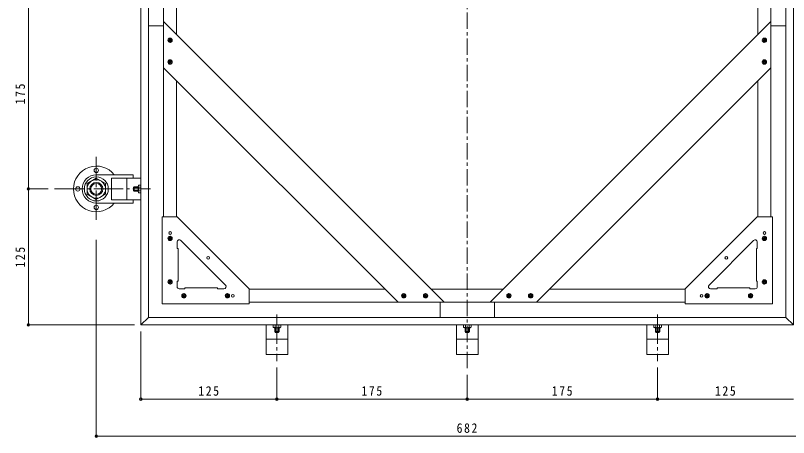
# Model space of a CAD drawing. Units: millimetres at full size. Extents: x -933 to 1138, y -790 to 804.
# Drawn here: x 8 to 719, y 26 to 414 of the extents above; entities that cross this region are included whole.
import ezdxf

# ---------------------------------------------------------------- set-up
doc = ezdxf.new("R2010")
doc.units = ezdxf.units.MM
doc.header["$LTSCALE"] = 3
doc.header["$PDMODE"] = 32
doc.header["$PDSIZE"] = 2.4
doc.linetypes.add('CHAIN1', pattern=[8, 5, -1, 1, -1])
doc.linetypes.add('CHAIN2', pattern=[12, 9, -1, 1, -1])
for name, color, linetype, lineweight in [('0-0_通り芯', 7, 'CHAIN2', 9), ('0-1_躯体', 4, 'Continuous', 9), ('0-2_仕上', 3, 'Continuous', 9), ('0-4_その他', 7, 'Continuous', 9), ('0-9', 2, 'Continuous', 9), ('0-A', 3, 'Continuous', 9), ('0-B', 4, 'Continuous', 9), ('0-C', 4, 'Continuous', 9)]:
    doc.layers.add(name, color=color, linetype=linetype, lineweight=lineweight)
doc.styles.add('ＭＳ ゴシック', font='')
doc.styles.get('ＭＳ ゴシック').set_extended_font_data('MS Gothic')

msp = doc.modelspace()

# ---------------------------------------------------------------- linework, layer by layer
at = {"layer": '0-0_通り芯'}
for p, q in [((82.661, 226.469), (82.661, 284.225)), ((44.296, 254.771), (132.461, 254.771)), ((248.664, 139.281), (248.664, 96.541)), ((598.663, 139.281), (598.663, 96.541))]:
    msp.add_line(p, q, dxfattribs=at)
at = {"layer": '0-1_躯体', "color": 6}
for p in [(82.661, 241.77), (116.661, 244.77)]:
    msp.add_line(p, (116.661, 241.77), dxfattribs=at)
at = {"layer": '0-1_躯体'}
msp.add_lwpolyline([(91.161, 249.863), (91.161, 259.678), (82.661, 264.585), (74.161, 259.678), (74.161, 249.863), (82.661, 244.956)], close=True, dxfattribs=at)
at = {"layer": '0-1_躯体', "color": 6}
msp.add_lwpolyline([(82.661, 267.77), (116.661, 267.77), (116.661, 264.77)], dxfattribs=at)
at = {"layer": '0-1_躯体'}
for radius in [11, 8.5, 6, 5]:
    msp.add_circle((82.661, 254.771), radius, dxfattribs=at)
at = {"layer": '0-1_躯体', "color": 6}
msp.add_arc((82.661, 254.77), 13, 90, 270, dxfattribs=at)
at = {"layer": '0-2_仕上', "linetype": 'CHAIN1'}
msp.add_line((423.664, 89.941), (423.664, 769.534), dxfattribs=at)
at = {"layer": '0-2_仕上'}
for p, q in [((123.664, 129.771), (123.664, 729.771)), ((96.664, 264.771), (123.664, 264.771)), ((96.664, 264.771), (96.664, 244.77)), ((110.664, 264.771), (110.664, 244.77)), ((116.826, 256.071), (117.526, 256.771)), ((116.826, 253.471), (116.826, 256.071)), ((116.826, 256.071), (121.164, 256.071)), ((117.526, 252.771), (117.526, 256.771)), ((117.526, 256.771), (121.164, 256.771)), ((121.164, 252.171), (121.164, 257.37)), ((121.664, 258.271), (123.664, 258.271)), ((121.664, 256.469), (123.664, 256.469)), ((117.526, 252.771), (116.826, 253.471)), ((116.826, 253.471), (121.164, 253.471)), ((117.526, 252.771), (121.164, 252.771)), ((121.664, 253.072), (123.664, 253.072)), ((121.664, 251.271), (123.664, 251.271)), ((96.664, 244.77), (123.664, 244.77)), ((130.663, 136.77), (123.664, 129.771)), ((723.663, 129.771), (716.664, 136.77)), ((238.664, 102.771), (238.664, 129.771)), ((245.164, 127.771), (245.164, 129.771)), ((246.965, 127.771), (246.965, 129.771)), ((250.362, 127.771), (250.362, 129.771)), ((252.164, 127.771), (252.164, 129.771)), ((258.664, 102.771), (258.664, 129.771)), ((413.664, 102.771), (413.664, 129.771)), ((420.163, 127.771), (420.163, 129.771)), ((421.965, 127.771), (421.965, 129.771)), ((425.362, 127.771), (425.362, 129.771)), ((427.164, 127.771), (427.164, 129.771)), ((433.664, 102.771), (433.664, 129.771)), ((588.663, 102.771), (588.663, 129.771)), ((595.163, 127.771), (595.163, 129.771)), ((596.965, 127.771), (596.965, 129.771)), ((600.362, 127.771), (600.362, 129.771)), ((602.164, 127.771), (602.164, 129.771)), ((608.664, 102.771), (608.664, 129.771)), ((246.064, 127.271), (251.263, 127.271)), ((246.664, 123.633), (246.664, 127.271)), ((246.664, 123.633), (250.664, 123.633)), ((246.664, 123.633), (247.364, 122.933)), ((247.364, 122.933), (247.364, 127.271)), ((247.364, 122.933), (249.964, 122.933)), ((249.964, 122.933), (249.964, 127.271)), ((249.964, 122.933), (250.664, 123.633)), ((250.664, 123.633), (250.664, 127.271)), ((426.263, 127.271), (421.064, 127.271)), ((421.663, 123.633), (421.663, 127.271)), ((425.664, 123.633), (421.663, 123.633)), ((422.364, 122.933), (421.663, 123.633)), ((422.364, 122.933), (422.364, 127.271)), ((424.964, 122.933), (422.364, 122.933)), ((424.964, 122.933), (424.964, 127.271)), ((425.664, 123.633), (424.964, 122.933)), ((425.664, 123.633), (425.664, 127.271)), ((601.263, 127.271), (596.064, 127.271)), ((596.664, 123.633), (596.664, 127.271)), ((600.663, 123.633), (596.664, 123.633)), ((597.364, 122.933), (596.664, 123.633)), ((597.364, 122.933), (597.364, 127.271)), ((599.963, 122.933), (597.364, 122.933)), ((599.963, 122.933), (599.963, 127.271)), ((600.663, 123.633), (599.963, 122.933)), ((600.663, 123.633), (600.663, 127.271)), ((258.664, 116.771), (238.664, 116.771)), ((413.664, 116.771), (433.664, 116.771)), ((588.663, 116.771), (608.664, 116.771)), ((258.664, 102.771), (238.664, 102.771)), ((413.664, 102.771), (433.664, 102.771)), ((588.663, 102.771), (608.664, 102.771))]:
    msp.add_line(p, q, dxfattribs=at)
for points in [[(716.664, 722.771), (716.664, 136.77), (130.663, 136.77), (130.663, 722.771), (123.664, 729.771)], [(123.664, 729.771), (723.663, 729.771), (723.663, 129.771), (123.664, 129.771)]]:
    msp.add_lwpolyline(points, dxfattribs=at)
for centre, radius, start, end in [((122.225, 257.37), 1.062, 121.9333, 238.06371), ((124.298, 254.771), 3.134, 147.19138, 212.80888), ((122.225, 252.171), 1.062, 121.93629, 238.0667), ((246.064, 128.332), 1.062, 211.9333, 328.06371), ((248.664, 130.405), 3.134, 237.19112, 302.80862), ((251.263, 128.332), 1.062, 211.93629, 328.0667), ((421.064, 128.332), 1.062, 211.9333, 328.06371), ((423.664, 130.405), 3.134, 237.19138, 302.80888), ((426.263, 128.332), 1.062, 211.93629, 328.0667), ((596.064, 128.332), 1.062, 211.9333, 328.06371), ((598.664, 130.405), 3.134, 237.19138, 302.80888), ((601.263, 128.332), 1.062, 211.93629, 328.0667)]:
    msp.add_arc(centre, radius, start, end, dxfattribs=at)
at = {"layer": '0-4_その他'}
for p, q in [((20.168, 429.771), (20.168, 254.771)), ((19.268, 254.771), (38.296, 254.771)), ((20.168, 254.771), (20.168, 129.771)), ((82.661, 207.894), (82.661, 26.61)), ((19.268, 129.771), (117.664, 129.771)), ((123.664, 60.719), (123.664, 123.771)), ((248.664, 60.719), (248.664, 90.541)), ((598.663, 60.719), (598.663, 90.541)), ((423.664, 60.719), (423.664, 83.941)), ((123.664, 61.619), (248.664, 61.619)), ((248.664, 61.619), (423.664, 61.619)), ((423.664, 61.619), (598.663, 61.619)), ((598.663, 61.619), (723.663, 61.619)), ((82.661, 27.509), (764.666, 27.509))]:
    msp.add_line(p, q, dxfattribs=at)
for p in [(20.168, 254.771), (20.168, 129.771), (123.664, 61.619), (248.664, 61.619), (423.664, 61.619), (598.663, 61.619), (82.661, 27.509)]:
    msp.add_point(p, dxfattribs=at)
at = {"layer": '0-9'}
for centre in [(82.661, 271.77), (65.661, 254.77), (82.661, 237.77)]:
    msp.add_circle(centre, 2, dxfattribs=at)
msp.add_arc((82.661, 254.77), 21, 38.24654, 321.75346, dxfattribs=at)
at = {"layer": '0-A'}
for p, q in [((130.663, 404.771), (144.463, 404.771)), ((716.664, 404.771), (702.864, 404.771)), ((143.164, 149.271), (143.164, 229.271)), ((143.164, 229.271), (156.963, 229.271)), ((156.963, 229.271), (223.163, 163.071)), ((690.364, 229.271), (624.164, 163.071)), ((704.164, 229.271), (690.364, 229.271)), ((704.164, 149.271), (704.164, 229.271)), ((201.364, 166.485), (160.378, 207.472)), ((645.963, 166.485), (686.95, 207.472)), ((156.963, 206.058), (156.963, 200.071)), ((157.763, 200.071), (156.963, 200.071)), ((157.763, 170.071), (157.763, 200.071)), ((689.564, 200.071), (690.364, 200.071)), ((689.564, 170.071), (689.564, 200.071)), ((690.364, 206.058), (690.364, 200.071)), ((157.763, 170.071), (156.963, 170.071)), ((156.963, 165.07), (156.963, 170.071)), ((163.963, 163.871), (163.963, 163.071)), ((163.963, 163.871), (193.964, 163.871)), ((193.964, 163.871), (193.964, 163.071)), ((653.364, 163.871), (653.364, 163.071)), ((683.364, 163.871), (653.364, 163.871)), ((683.364, 163.871), (683.364, 163.071)), ((689.564, 170.071), (690.364, 170.071)), ((690.364, 165.07), (690.364, 170.071)), ((158.963, 163.071), (163.963, 163.071)), ((199.95, 163.071), (193.964, 163.071)), ((223.163, 149.271), (223.163, 163.071)), ((624.164, 149.271), (624.164, 163.071)), ((647.377, 163.071), (653.364, 163.071)), ((688.364, 163.071), (683.364, 163.071)), ((143.164, 149.271), (223.163, 149.271)), ((398.663, 136.771), (398.663, 150.57)), ((448.663, 136.771), (448.663, 150.57)), ((704.164, 149.271), (624.164, 149.271))]:
    msp.add_line(p, q, dxfattribs=at)
for centre in [(150.463, 214.271), (696.864, 214.271), (185.467, 191.575), (661.86, 191.575), (208.163, 156.571), (639.164, 156.571)]:
    msp.add_circle(centre, 1.25, dxfattribs=at)
for centre, start, end in [((158.963, 206.058), 45.00075, 180), ((688.364, 206.058), 0, 134.99925), ((158.963, 165.07), 180, 270), ((199.95, 165.07), 270, 44.99925), ((647.377, 165.07), 135.00075, 270), ((688.364, 165.07), 270, 0)]:
    msp.add_arc(centre, 2, start, end, dxfattribs=at)
at = {"layer": '0-B'}
for p, q in [((156.463, 396.665), (156.463, 462.877)), ((690.864, 396.665), (690.864, 462.877)), ((144.464, 408.665), (144.464, 450.877)), ((702.864, 408.665), (702.864, 450.877)), ((144.463, 229.271), (144.463, 366.238)), ((702.864, 229.271), (702.864, 366.238)), ((156.464, 229.271), (156.464, 354.238)), ((690.864, 229.271), (690.864, 354.238)), ((223.163, 162.571), (348.131, 162.571)), ((390.557, 162.571), (456.77, 162.571)), ((624.164, 162.571), (499.196, 162.571)), ((223.163, 150.571), (360.131, 150.571)), ((402.557, 150.571), (444.77, 150.571)), ((624.164, 150.571), (487.196, 150.571))]:
    msp.add_line(p, q, dxfattribs=at)
at = {"layer": '0-B', "color": 6}
for p, q in [((144.463, 366.238), (144.463, 408.665)), ((402.557, 150.571), (144.463, 408.665)), ((444.77, 150.571), (702.864, 408.665)), ((702.864, 366.238), (702.864, 408.665)), ((360.131, 150.571), (144.463, 366.238)), ((487.196, 150.571), (702.864, 366.238)), ((360.131, 150.571), (402.557, 150.571)), ((487.196, 150.571), (444.77, 150.571))]:
    msp.add_line(p, q, dxfattribs=at)
at = {"layer": '0-C'}
for p, q in [((148.539, 391.998), (151.009, 389.527)), ((151.291, 393.272), (148.642, 390.624)), ((149.555, 393.233), (148.682, 392.36)), ((149.218, 393.017), (152.028, 390.206)), ((152.185, 392.47), (149.445, 389.73)), ((150.48, 393.451), (152.463, 391.468)), ((152.412, 390.999), (150.916, 389.503)), ((696.848, 393.451), (694.864, 391.468)), ((694.915, 390.999), (696.411, 389.503)), ((695.142, 392.47), (697.882, 389.73)), ((698.109, 393.017), (695.299, 390.206)), ((696.036, 393.272), (698.685, 390.624)), ((698.788, 391.998), (696.318, 389.527)), ((697.772, 393.233), (698.645, 392.36)), ((148.539, 371.998), (151.009, 369.527)), ((151.291, 373.272), (148.642, 370.624)), ((149.555, 373.233), (148.682, 372.36)), ((149.218, 373.016), (152.028, 370.206)), ((152.185, 372.469), (149.445, 369.73)), ((150.48, 373.451), (152.463, 371.468)), ((152.412, 370.999), (150.916, 369.503)), ((696.848, 373.451), (694.864, 371.468)), ((694.915, 370.999), (696.411, 369.503)), ((695.142, 372.469), (697.882, 369.73)), ((698.109, 373.016), (695.299, 370.206)), ((696.036, 373.272), (698.685, 370.624)), ((698.788, 371.998), (696.318, 369.527)), ((697.772, 373.233), (698.645, 372.36)), ((148.539, 209.817), (151.009, 207.347)), ((151.291, 211.092), (148.642, 208.444)), ((149.554, 211.052), (148.682, 210.18)), ((149.218, 210.836), (152.028, 208.025)), ((152.185, 210.289), (149.445, 207.549)), ((150.48, 211.271), (152.463, 209.287)), ((152.412, 208.818), (150.916, 207.322)), ((696.848, 211.271), (694.864, 209.287)), ((694.915, 208.818), (696.411, 207.322)), ((695.143, 210.289), (697.882, 207.549)), ((698.109, 210.836), (695.299, 208.025)), ((696.036, 211.092), (698.685, 208.444)), ((698.788, 209.817), (696.318, 207.347)), ((697.773, 211.052), (698.645, 210.18)), ((151.291, 171.092), (148.642, 168.443)), ((149.554, 171.052), (148.682, 170.18)), ((149.218, 170.836), (152.028, 168.025)), ((150.48, 171.271), (152.463, 169.287)), ((696.848, 171.271), (694.864, 169.287)), ((698.109, 170.836), (695.299, 168.025)), ((696.036, 171.092), (698.685, 168.443)), ((697.773, 171.052), (698.645, 170.18)), ((148.539, 169.817), (151.009, 167.347)), ((152.185, 170.289), (149.445, 167.549)), ((152.412, 168.818), (150.916, 167.322)), ((694.915, 168.818), (696.411, 167.322)), ((695.143, 170.289), (697.882, 167.549)), ((698.788, 169.817), (696.318, 167.347)), ((161.24, 157.117), (163.71, 154.647)), ((163.991, 158.391), (161.342, 155.743)), ((162.255, 158.352), (161.382, 157.48)), ((161.918, 158.136), (164.728, 155.325)), ((164.885, 157.589), (162.146, 154.849)), ((163.18, 158.57), (165.163, 156.587)), ((201.24, 157.117), (203.71, 154.647)), ((203.991, 158.391), (201.342, 155.743)), ((202.255, 158.352), (201.382, 157.48)), ((201.918, 158.136), (204.728, 155.325)), ((204.885, 157.589), (202.146, 154.849)), ((203.18, 158.57), (205.164, 156.587)), ((363.42, 157.117), (365.89, 154.647)), ((366.171, 158.391), (363.523, 155.743)), ((364.435, 158.352), (363.563, 157.48)), ((364.099, 158.136), (366.909, 155.325)), ((367.065, 157.589), (364.326, 154.849)), ((365.36, 158.57), (367.344, 156.587)), ((383.42, 157.117), (385.89, 154.647)), ((386.172, 158.391), (383.523, 155.743)), ((384.436, 158.352), (383.563, 157.48)), ((384.099, 158.136), (386.909, 155.325)), ((387.066, 157.589), (384.326, 154.849)), ((385.361, 158.57), (387.344, 156.587)), ((461.966, 158.57), (459.983, 156.587)), ((460.262, 157.589), (463.001, 154.849)), ((463.228, 158.136), (460.418, 155.325)), ((461.155, 158.391), (463.804, 155.743)), ((463.907, 157.117), (461.437, 154.647)), ((462.892, 158.352), (463.764, 157.48)), ((481.967, 158.57), (479.983, 156.587)), ((480.262, 157.589), (483.001, 154.849)), ((483.229, 158.136), (480.418, 155.325)), ((481.156, 158.391), (483.804, 155.743)), ((483.907, 157.117), (481.437, 154.647)), ((482.892, 158.352), (483.765, 157.48)), ((644.147, 158.57), (642.164, 156.587)), ((642.442, 157.589), (645.182, 154.849)), ((645.409, 158.136), (642.599, 155.325)), ((643.336, 158.391), (645.985, 155.743)), ((646.088, 157.117), (643.617, 154.647)), ((645.072, 158.352), (645.946, 157.48)), ((684.147, 158.57), (682.164, 156.587)), ((682.442, 157.589), (685.182, 154.849)), ((685.409, 158.136), (682.599, 155.325)), ((683.336, 158.391), (685.985, 155.743)), ((686.087, 157.117), (683.618, 154.647)), ((685.073, 158.352), (685.946, 157.48)), ((165.112, 156.118), (163.616, 154.623)), ((205.112, 156.118), (203.616, 154.623)), ((367.292, 156.118), (365.797, 154.623)), ((387.292, 156.118), (385.796, 154.623)), ((460.035, 156.118), (461.531, 154.623)), ((480.035, 156.118), (481.531, 154.623)), ((642.216, 156.118), (643.711, 154.623)), ((682.216, 156.118), (683.712, 154.623))]:
    msp.add_line(p, q, dxfattribs=at)
for centre in [(150.463, 391.452), (696.864, 391.452), (150.463, 371.451), (696.864, 371.451), (150.463, 209.271), (696.864, 209.271), (150.463, 169.271), (696.864, 169.271), (163.163, 156.571), (203.164, 156.571), (365.344, 156.571), (385.344, 156.571), (461.983, 156.571), (481.983, 156.571), (644.164, 156.571), (684.164, 156.571)]:
    msp.add_circle(centre, 2, dxfattribs=at)

# ---------------------------------------------------------------- texts
at = {"layer": '0-4_その他', "color": 2, "char_height": 8.798, "attachment_point": 7, "rotation": 90, "style": 'ＭＳ ゴシック'}
for s, insert in [('\\T1.27;\\W0.9;175', (17.168, 332.521)), ('\\T1.27;\\W0.9;125', (17.168, 182.521))]:
    msp.add_mtext(s, dxfattribs=dict(at, insert=insert))
at = {"layer": '0-4_その他', "color": 2, "char_height": 8.798, "attachment_point": 7, "style": 'ＭＳ ゴシック'}
for s, insert in [('\\T1.27;\\W0.9;125', (176.414, 64.619)), ('\\T1.27;\\W0.9;175', (326.414, 64.619)), ('\\T1.27;\\W0.9;175', (501.414, 64.619)), ('\\T1.27;\\W0.9;125', (651.413, 64.619)), ('\\T1.27;\\W0.9;682', (413.914, 30.509))]:
    msp.add_mtext(s, dxfattribs=dict(at, insert=insert))

doc.saveas('drawing.dxf')
